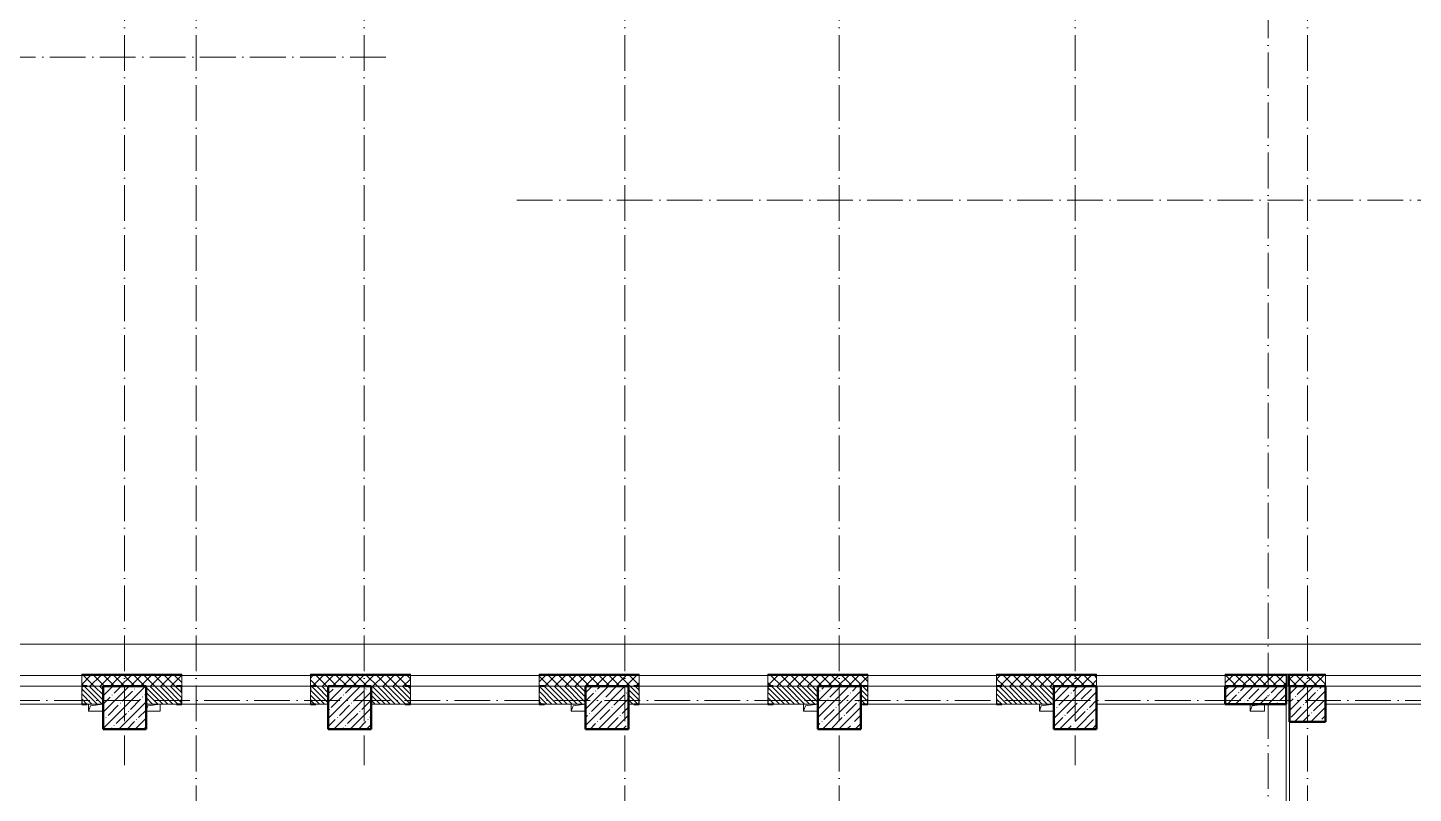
# Model space of a CAD drawing. Header units: millimetres. Extents: x -401725 to 250493, y 305116 to 802890.
# Drawn here: x 172280 to 191666, y 389825 to 400537 of the extents above; entities that cross this region are included whole.
import ezdxf

# ---------------------------------------------------------------- set-up
doc = ezdxf.new("R2010")
doc.units = ezdxf.units.MM
doc.linetypes.add('50_200_ШТРИХ_1Т_ш5_п1_п1_', pattern=[700, 500, -100, 0, -100])
for name, color, linetype, lineweight in [('A-FLOR-____-OTLN', 7, 'Continuous', 9), ('A-GENM-____-MCUT', 7, 'Continuous', 25), ('A-GENM-____-OTLN', 7, 'Continuous', 9), ('A-GENM-____-OTLN-1', 7, 'Continuous', 25), ('A-WALL-____-MCUT', 7, 'Continuous', 13), ('A-WALL-____-MCUT-1', 7, 'Continuous', 9), ('A-WALL-____-MCUT-2', 7, 'Continuous', 50), ('A-WALL-____-OTLN', 7, 'Continuous', 9), ('A-WALL-____-PATT-1', 7, 'Continuous', 9), ('A-WALL-FNSH-MCUT-1', 7, 'Continuous', 9), ('S-COLS-____-MCUT', 7, 'Continuous', 50), ('S-COLS-____-OTLN', 7, 'Continuous', 9), ('S-GRID-____-OTLN-1', 7, '50_200_ШТРИХ_1Т_ш5_п1_п1_', 9)]:
    doc.layers.add(name, color=color, linetype=linetype, lineweight=lineweight)
doc.layers.add('G-____-____-SYMB-1', color=9, linetype='Continuous', lineweight=9, true_color=0x808080)
pattern_1 = [(135, (144685.44, 323542.244), (-35.35534, -35.35534), [])]
pattern_2 = [(45, (144685.44, 323542.24), (-70.71068, 70.71068), []), (135, (144685.44, 323542.24), (-70.71068, -70.71068), [])]

# ---------------------------------------------------------------- blocks, each defined once
blk = doc.blocks.new('BSC_Колонна _Прямоугольная - 600х600-V52-АР1_План отверстий 3 этажа в осях 1-64_Ю-ЯЯ')
at = {"layer": 'S-COLS-____-OTLN'}
h = blk.add_hatch(dxfattribs=at)
h.set_pattern_fill('FP_60', color=256, style=0, pattern_type=2)
h.set_pattern_definition([(45, (-28950, -67481.04), (-114.04925, 114.04925), []), (45, (-28835.95, -67481.04), (-114.04925, 114.04925), [201.613, -40.323, 3.353, -36.97])])
h.paths.add_polyline_path([(-300, -300), (300, -300), (300, 300), (-300, 300), (-300, 237)], flags=0)
at = {"layer": 'S-COLS-____-MCUT'}
for p, q in [((300, 300), (-300, 300)), ((-300, 300), (-300, -300)), ((300, -300), (300, 300)), ((-300, -300), (300, -300))]:
    blk.add_line(p, q, dxfattribs=at)
blk = doc.blocks.new('BSC_Колонна _Прямоугольная - 600х600-V74-АР1_План отверстий 3 этажа в осях 1-64_Ю-ЯЯ')
at = {"layer": 'S-COLS-____-OTLN'}
h = blk.add_hatch(dxfattribs=at)
h.set_pattern_fill('FP_83', color=256, style=0, pattern_type=2)
h.set_pattern_definition([(45, (-35700, -67481.04), (-114.04925, 114.04925), []), (45, (-35585.95, -67481.04), (-114.04925, 114.04925), [201.613, -40.323, 3.353, -36.97])])
h.paths.add_polyline_path([(-300, -300), (300, -300), (300, 300), (-300, 300)], flags=0)
at = {"layer": 'S-COLS-____-MCUT'}
for p, q in [((300, 300), (-300, 300)), ((-300, 300), (-300, -300)), ((300, -300), (300, 300)), ((-300, -300), (300, -300))]:
    blk.add_line(p, q, dxfattribs=at)
blk = doc.blocks.new('BSC_Колонна _Прямоугольная - 600х600-V78-АР1_План отверстий 3 этажа в осях 1-64_Ю-ЯЯ')
at = {"layer": 'S-COLS-____-OTLN'}
h = blk.add_hatch(dxfattribs=at)
h.set_pattern_fill('FP_87', color=256, style=0, pattern_type=2)
h.set_pattern_definition([(45, (-38950, -67481.04), (-114.04925, 114.04925), []), (45, (-38835.95, -67481.04), (-114.04925, 114.04925), [201.613, -40.323, 3.353, -36.97])])
h.paths.add_polyline_path([(-300, -300), (300, -300), (300, 300), (-300, 300)], flags=0)
at = {"layer": 'S-COLS-____-MCUT'}
for p, q in [((300, 300), (-300, 300)), ((-300, 300), (-300, -300)), ((300, -300), (300, 300)), ((-300, -300), (300, -300))]:
    blk.add_line(p, q, dxfattribs=at)
blk = doc.blocks.new('BSC_Колонна _Прямоугольная - 600х600-V85-АР1_План отверстий 3 этажа в осях 1-64_Ю-ЯЯ')
at = {"layer": 'S-COLS-____-OTLN'}
h = blk.add_hatch(dxfattribs=at)
h.set_pattern_fill('FP_93', color=256, style=0, pattern_type=2)
h.set_pattern_definition([(45, (-42250, -67481.04), (-114.04925, 114.04925), []), (45, (-42135.95, -67481.04), (-114.04925, 114.04925), [201.613, -40.323, 3.353, -36.97])])
h.paths.add_polyline_path([(-300, -300), (300, -300), (300, 300), (-300, 300)], flags=0)
at = {"layer": 'S-COLS-____-MCUT'}
for p, q in [((300, 300), (-300, 300)), ((-300, 300), (-300, -300)), ((300, -300), (300, 300)), ((-300, -300), (300, -300))]:
    blk.add_line(p, q, dxfattribs=at)
blk = doc.blocks.new('BSC_Колонна _Прямоугольная - 600х600-V89-АР1_План отверстий 3 этажа в осях 1-64_Ю-ЯЯ')
at = {"layer": 'S-COLS-____-OTLN'}
h = blk.add_hatch(dxfattribs=at)
h.set_pattern_fill('FP_94', color=256, style=0, pattern_type=2)
h.set_pattern_definition([(45, (-32100, -67481.04), (-114.04925, 114.04925), []), (45, (-31985.95, -67481.04), (-114.04925, 114.04925), [201.613, -40.323, 3.353, -36.97])])
h.paths.add_polyline_path([(-300, -300), (300, -300), (300, 300), (-300, 300)], flags=0)
at = {"layer": 'S-COLS-____-MCUT'}
for p, q in [((300, 300), (-300, 300)), ((-300, 300), (-300, -300)), ((300, -300), (300, 300)), ((-300, -300), (300, -300))]:
    blk.add_line(p, q, dxfattribs=at)
blk = doc.blocks.new('BSC_Колонна _Прямоугольная - 500х500-V148-АР1_План отверстий 3 этажа в осях 1-64_Ю-ЯЯ')
at = {"layer": 'S-COLS-____-OTLN'}
h = blk.add_hatch(dxfattribs=at)
h.set_pattern_fill('FP_154', color=256, style=0, pattern_type=2)
h.set_pattern_definition([(45, (-45500, -67531.04), (-114.04925, 114.04925), []), (45, (-45385.95, -67531.04), (-114.04925, 114.04925), [201.613, -40.323, 3.353, -36.97])])
h.paths.add_polyline_path([(-250, -250), (250, -250), (250, 250), (-250, 250)], flags=0)
at = {"layer": 'S-COLS-____-MCUT'}
for p, q in [((250, 250), (-250, 250)), ((-250, 250), (-250, -250)), ((250, -250), (250, 250)), ((-250, -250), (250, -250))]:
    blk.add_line(p, q, dxfattribs=at)
blk = doc.blocks.new('Фахверк_СКБ_Уголок - 250_2700-27509033-АР1_План отверстий 3 этажа в осях 1-64_Ю-ЯЯ')
at = {"layer": 'A-GENM-____-MCUT'}
for p, q in [((125, 181), (50, 181)), ((50, 181), (50, 175)), ((50, 175), (119, 175)), ((119, 175), (119, 106)), ((119, 106), (125, 106)), ((125, 106), (125, 181)), ((119, -75), (50, -75)), ((50, -75), (50, -81)), ((50, -81), (125, -81)), ((125, -6), (119, -6)), ((119, -6), (119, -75)), ((125, -81), (125, -6))]:
    blk.add_line(p, q, dxfattribs=at)
blk = doc.blocks.new('Фахверк_СКБ_Уголок - 250_2700-27497298-АР1_План отверстий 3 этажа в осях 1-64_Ю-ЯЯ')
at = {"layer": 'A-GENM-____-MCUT'}
for p, q in [((200, 181), (125, 181)), ((125, 181), (125, 106)), ((125, 106), (131, 106)), ((131, 106), (131, 175)), ((131, 175), (200, 175)), ((200, 175), (200, 181)), ((131, -6), (125, -6)), ((125, -6), (125, -81)), ((125, -81), (200, -81)), ((131, -75), (131, -6)), ((200, -75), (131, -75)), ((200, -81), (200, -75))]:
    blk.add_line(p, q, dxfattribs=at)
blk = doc.blocks.new('Фахверк_СКБ_Уголок - 250_2700_1-27501432-АР1_План отверстий 3 этажа в осях 1-64_Ю-ЯЯ')
at = {"layer": 'A-GENM-____-MCUT'}
for p, q in [((200, 181), (125, 181)), ((125, 181), (125, 106)), ((125, 106), (131, 106)), ((131, 106), (131, 175)), ((131, 175), (200, 175)), ((200, 175), (200, 181)), ((131, -6), (125, -6)), ((125, -6), (125, -81)), ((125, -81), (200, -81)), ((131, -75), (131, -6)), ((200, -75), (131, -75)), ((200, -81), (200, -75))]:
    blk.add_line(p, q, dxfattribs=at)
blk = doc.blocks.new('AR_Отверстие прямоугольное _в плите_ - AR_Отверстие прямоугольное _в плите_-V183-АР1_План отверстий 3 этажа в осях 1-64_Ю-ЯЯ')
at = {"layer": 'A-GENM-____-OTLN'}
for p, q in [((-100, 50), (-100, -50)), ((-100, -50), (-75, 25)), ((-75, 25), (100, 50)), ((100, -50), (100, 50)), ((-100, -50), (100, -50))]:
    blk.add_line(p, q, dxfattribs=at)
blk = doc.blocks.new('AR_Отверстие прямоугольное _в плите_ - AR_Отверстие прямоугольное _в плите_-V175-АР1_План отверстий 3 этажа в осях 1-64_Ю-ЯЯ')
at = {"layer": 'A-GENM-____-OTLN'}
for p, q in [((-100, -50), (-75, 25)), ((-75, 25), (100, 50)), ((100, -50), (100, 50)), ((-100, -50), (100, -50))]:
    blk.add_line(p, q, dxfattribs=at)
blk = doc.blocks.new('AR_Отверстие прямоугольное _в плите_ - AR_Отверстие прямоугольное _в плите_-30510712-АР1_План отверстий 3 этажа в осях 1-64_Ю-ЯЯ')
at = {"layer": 'A-GENM-____-OTLN'}
for p, q in [((-100, 50), (-100, -50)), ((-100, -50), (-75, 25)), ((-75, 25), (100, 50)), ((-100, -50), (100, -50))]:
    blk.add_line(p, q, dxfattribs=at)
blk = doc.blocks.new('AR_Отверстие прямоугольное _в плите_ - AR_Отверстие прямоугольное _в плите_-V184-АР1_План отверстий 3 этажа в осях 1-64_Ю-ЯЯ')
at = {"layer": 'A-GENM-____-OTLN'}
for p, q in [((-100, 50), (-100, -50)), ((-100, -50), (-75, 25)), ((-75, 25), (100, 50)), ((-100, -50), (100, -50))]:
    blk.add_line(p, q, dxfattribs=at)
blk = doc.blocks.new('Стены 11 - Стены 4-31628984-АР1_План отверстий 3 этажа в осях 1-64_Ю-ЯЯ')
at = {"layer": 'A-WALL-____-MCUT'}
for p, q in [((-1829, 41030), (-1829, 41010)), ((-1659, 41030), (-1829, 41030)), ((-1829, 41010), (-1659, 41010)), ((-1659, 41010), (-1659, 41030))]:
    blk.add_line(p, q, dxfattribs=at)

msp = doc.modelspace()

# ---------------------------------------------------------------- hatches: boundary and pattern name
at = {"layer": 'A-WALL-____-PATT-1'}
h = msp.add_hatch(dxfattribs=at)
h.set_pattern_fill('FP_4', color=256, style=0, pattern_type=2)
h.set_pattern_definition(pattern_2)
h.paths.add_polyline_path([(189885.4376, 391323.2863), (189885.4376, 391473.2863), (189035.4376, 391473.2863), (189035.4376, 391323.2863), (189741.751, 391323.2863)], flags=0)
h.paths.add_polyline_path([(185910.4376, 391323.2863), (187235.4376, 391323.2863), (187235.4376, 391473.2863), (185835.4376, 391473.2863), (185835.4376, 391329.2863), (185910.4376, 391329.2863)], flags=0)
h.paths.add_polyline_path([(183960.4376, 391323.2863), (183960.4376, 391329.2863), (184035.4376, 391329.2863), (184035.4376, 391473.2863), (182635.4376, 391473.2863), (182635.4376, 391329.2863), (182710.4376, 391329.2863), (182710.4376, 391323.2863), (183935.4376, 391323.2863)], flags=0)
h.paths.add_polyline_path([(180760.4376, 391323.2863), (180760.4376, 391329.2863), (180835.4376, 391329.2863), (180835.4376, 391473.2863), (179435.4376, 391473.2863), (179435.4376, 391329.2863), (179510.4376, 391329.2863), (179510.4376, 391323.2863), (180685.4376, 391323.2863)], flags=0)
h.paths.add_polyline_path([(177085.4376, 391323.2863), (177560.4376, 391323.2863), (177560.4376, 391329.2863), (177635.4376, 391329.2863), (177635.4376, 391473.2863), (176235.4376, 391473.2863), (176235.4376, 391329.2863), (176310.4376, 391329.2863), (176310.4376, 391323.2863), (176485.7688, 391323.2863)], flags=0)
h.paths.add_polyline_path([(174360.4376, 391323.2863), (174360.4376, 391329.2863), (174435.4376, 391329.2863), (174435.4376, 391473.2863), (173035.4376, 391473.2863), (173035.4376, 391329.2863), (173110.4376, 391329.2863), (173110.4376, 391323.2863), (173935.4376, 391323.2863)], flags=0)
h.paths.add_polyline_path([(171160.4376, 391323.2863), (171160.4376, 391329.2863), (171235.4376, 391329.2863), (171235.4376, 391473.2863), (168535.4376, 391473.2863), (168535.4376, 391323.2863), (169415.9117, 391323.2863)], flags=0)
h = msp.add_hatch(dxfattribs=at)
h.set_pattern_fill('FP_4', color=256, style=0, pattern_type=2)
h.set_pattern_definition(pattern_2)
h.paths.add_polyline_path([(194735.4376, 391323.2863), (194735.4376, 391473.2863), (192235.4376, 391473.2863), (192235.4376, 391323.2863), (194560.5091, 391323.2863)], flags=0)
h.paths.add_polyline_path([(190435.4376, 391323.2863), (190435.4376, 391473.2863), (189935.4376, 391473.2863), (189935.4376, 391323.2863)], flags=0)
h = msp.add_hatch(dxfattribs=at)
h.set_pattern_fill('FP_9', color=256, style=0, pattern_type=2)
h.set_pattern_definition(pattern_1)
h.paths.add_polyline_path([(173110.4376, 391073.2863), (173335.4376, 391073.2863), (173335.4376, 391323.2863), (173041.4376, 391323.2863), (173041.4376, 391254.2863), (173035.4376, 391254.2863), (173035.4376, 391142.2863), (173041.4376, 391142.2863), (173041.4376, 391073.2863)], flags=0)
h.paths.add_polyline_path([(171160.4376, 391073.2863), (171229.4376, 391073.8419), (171229.4376, 391142.2863), (171235.4376, 391142.2863), (171235.4376, 391254.2863), (171229.4376, 391254.2863), (171229.4376, 391323.2863), (168385.4376, 391323.2863), (168385.4376, 391073.2863), (169415.9117, 391073.2863)], flags=0)
h = msp.add_hatch(dxfattribs=at)
h.set_pattern_fill('FP_9', color=256, style=0, pattern_type=2)
h.set_pattern_definition(pattern_1)
h.paths.add_polyline_path([(176485.4376, 391073.2863), (176485.4376, 391323.2863), (176241.4376, 391323.2863), (176241.4376, 391254.2863), (176235.4376, 391254.2863), (176235.4376, 391142.2863), (176241.4376, 391142.2863), (176241.4376, 391073.2863), (176310.4376, 391073.2863)], flags=0)
h.paths.add_polyline_path([(174360.4376, 391073.2863), (174429.4376, 391073.2863), (174429.4376, 391142.2863), (174435.4376, 391142.2863), (174435.4376, 391254.2863), (174429.4376, 391254.2863), (174429.4376, 391323.2863), (173935.4376, 391323.2863), (173935.4376, 391073.2863)], flags=0)
h = msp.add_hatch(dxfattribs=at)
h.set_pattern_fill('FP_9', color=256, style=0, pattern_type=2)
h.set_pattern_definition(pattern_1)
h.paths.add_polyline_path([(180085.4376, 391073.2863), (180085.4376, 391323.2863), (179441.4376, 391323.2863), (179441.4376, 391254.2863), (179435.4376, 391254.2863), (179435.4376, 391142.2863), (179441.4376, 391142.2863), (179441.4376, 391073.2863), (180020.6974, 391073.2863)], flags=0)
h.paths.add_polyline_path([(177560.4376, 391073.2863), (177629.4376, 391073.2863), (177629.4376, 391142.2863), (177635.4376, 391142.2863), (177635.4376, 391254.2863), (177629.4376, 391254.2863), (177629.4376, 391323.2863), (177085.4376, 391323.2863), (177085.4376, 391073.2863)], flags=0)
h = msp.add_hatch(dxfattribs=at)
h.set_pattern_fill('FP_9', color=256, style=0, pattern_type=2)
h.set_pattern_definition(pattern_1)
h.paths.add_polyline_path([(183335.4376, 391073.2863), (183335.4376, 391323.2863), (182641.4376, 391323.2863), (182641.4376, 391254.2863), (182635.4376, 391254.2863), (182635.4376, 391142.2863), (182641.4376, 391142.2863), (182641.4376, 391073.2863), (182710.4376, 391073.2863)], flags=0)
h.paths.add_polyline_path([(180685.4376, 391073.2863), (180829.4376, 391073.2863), (180829.4376, 391142.2863), (180835.4376, 391142.2863), (180835.4376, 391254.2863), (180829.4376, 391254.2863), (180829.4376, 391323.2863), (180685.4376, 391323.2863), (180685.4376, 391142.2863)], flags=0)
h = msp.add_hatch(dxfattribs=at)
h.set_pattern_fill('FP_9', color=256, style=0, pattern_type=2)
h.set_pattern_definition(pattern_1)
h.paths.add_polyline_path([(185910.4376, 391073.2863), (186635.4376, 391073.2863), (186635.4376, 391323.2863), (185841.4376, 391323.2863), (185841.4376, 391254.2863), (185835.4376, 391254.2863), (185835.4376, 391142.2863), (185841.4376, 391142.2863), (185841.4376, 391073.2863)], flags=0)
h.paths.add_polyline_path([(183960.4376, 391073.2863), (184029.4376, 391073.2863), (184029.4376, 391142.2863), (184035.4376, 391142.2863), (184035.4376, 391254.2863), (184029.4376, 391254.2863), (184029.4376, 391323.2863), (183935.4376, 391323.2863), (183935.4376, 391073.2863)], flags=0)
h = msp.add_hatch(dxfattribs=at)
h.set_pattern_fill('FP_12', color=256, style=0, pattern_type=2)
h.set_pattern_definition([(45, (144685.44, 323542.24), (-114.04925, 114.04925), []), (45, (144799.49, 323542.24), (-114.04925, 114.04925), [201.612, -40.322, 3.353, -36.97])])
h.paths.add_polyline_path([(189885.4376, 391073.2863), (189885.4376, 391323.2863), (189035.4376, 391323.2863), (189035.4376, 391073.2863), (189741.751, 391073.2863)], flags=0)

# ---------------------------------------------------------------- linework, layer by layer
at = {"layer": 'A-FLOR-____-OTLN'}
for p, q in [((189885.4376, 386723.2863), (189885.4376, 391073.2863)), ((189935.4376, 390823.2863), (189935.4376, 386723.2863))]:
    msp.add_line(p, q, dxfattribs=at)
at = {"layer": 'A-WALL-____-MCUT'}
for p, q in [((173035.4376, 391254.2863), (173035.4376, 391142.2863)), ((173335.4376, 391323.2863), (173110.4376, 391323.2863)), ((174360.4376, 391323.2863), (173935.4376, 391323.2863)), ((174435.4376, 391142.2863), (174435.4376, 391254.2863)), ((176235.4376, 391254.2863), (176235.4376, 391142.2863)), ((176485.4376, 391323.2863), (176310.4376, 391323.2863)), ((177560.4376, 391323.2863), (177085.4376, 391323.2863)), ((177635.4376, 391142.2863), (177635.4376, 391254.2863)), ((179435.4376, 391254.2863), (179435.4376, 391142.2863)), ((180085.4376, 391323.2863), (179510.4376, 391323.2863)), ((180760.4376, 391323.2863), (180685.4376, 391323.2863)), ((180835.4376, 391142.2863), (180835.4376, 391254.2863)), ((182635.4376, 391254.2863), (182635.4376, 391142.2863)), ((183335.4376, 391323.2863), (182710.4376, 391323.2863)), ((183960.4376, 391323.2863), (183935.4376, 391323.2863)), ((184035.4376, 391142.2863), (184035.4376, 391254.2863)), ((185835.4376, 391254.2863), (185835.4376, 391142.2863)), ((186635.4376, 391323.2863), (185910.4376, 391323.2863)), ((173110.4376, 391073.2863), (173335.4376, 391073.2863)), ((173935.4376, 391073.2863), (174360.4376, 391073.2863)), ((176310.4376, 391073.2863), (176485.4376, 391073.2863)), ((177085.4376, 391073.2863), (177560.4376, 391073.2863)), ((179510.4376, 391073.2863), (180085.4376, 391073.2863)), ((180685.4376, 391073.2863), (180760.4376, 391073.2863)), ((182710.4376, 391073.2863), (183335.4376, 391073.2863)), ((183935.4376, 391073.2863), (183960.4376, 391073.2863)), ((185910.4376, 391073.2863), (186635.4376, 391073.2863))]:
    msp.add_line(p, q, dxfattribs=at)
at = {"layer": 'A-WALL-____-MCUT-1'}
for p, q in [((174435.4376, 391485.2863), (173035.4376, 391485.2863)), ((174435.4376, 391479.2863), (173035.4376, 391479.2863)), ((173035.4376, 391473.2863), (173035.4376, 391473.2863)), ((173035.4376, 391473.2863), (173035.4376, 391329.2863)), ((174435.4376, 391473.2863), (173035.4376, 391473.2863)), ((174435.4376, 391329.2863), (174435.4376, 391473.2863)), ((177635.4376, 391485.2863), (176235.4376, 391485.2863)), ((177635.4376, 391479.2863), (176235.4376, 391479.2863)), ((176235.4376, 391473.2863), (177635.4376, 391473.2863)), ((176235.4376, 391473.2863), (176235.4376, 391329.2863)), ((177635.4376, 391329.2863), (177635.4376, 391473.2863)), ((180835.4376, 391485.2863), (179435.4376, 391485.2863)), ((180835.4376, 391479.2863), (179435.4376, 391479.2863)), ((179435.4376, 391473.2863), (180835.4376, 391473.2863)), ((179435.4376, 391473.2863), (179435.4376, 391329.2863)), ((180835.4376, 391329.2863), (180835.4376, 391473.2863)), ((184035.4376, 391485.2863), (182635.4376, 391485.2863)), ((184035.4376, 391479.2863), (182635.4376, 391479.2863)), ((182635.4376, 391473.2863), (182635.4376, 391329.2863)), ((184035.4376, 391473.2863), (182635.4376, 391473.2863)), ((184035.4376, 391329.2863), (184035.4376, 391473.2863)), ((187235.4376, 391485.2863), (185835.4376, 391485.2863)), ((187235.4376, 391479.2863), (185835.4376, 391479.2863)), ((185835.4376, 391473.2863), (187235.4376, 391473.2863)), ((185835.4376, 391473.2863), (185835.4376, 391329.2863)), ((187235.4376, 391323.2863), (187235.4376, 391473.2863)), ((189900.4376, 391485.2863), (189035.4376, 391485.2863)), ((189900.4376, 391479.2863), (189035.4376, 391479.2863)), ((189035.4376, 391473.2863), (189035.4376, 391473.2863)), ((189035.4376, 391473.2863), (189035.4376, 391323.2863)), ((189885.4376, 391473.2863), (189035.4376, 391473.2863)), ((189885.4376, 391323.2863), (189885.4376, 391473.2863)), ((190435.4376, 391485.2863), (189920.4376, 391485.2863)), ((190435.4376, 391479.2863), (189920.4376, 391479.2863)), ((190435.4376, 391473.2863), (189935.4376, 391473.2863)), ((189935.4376, 391473.2863), (189935.4376, 391323.2863)), ((190435.4376, 391323.2863), (190435.4376, 391473.2863)), ((180685.4376, 391323.2863), (180685.4376, 391323.2863))]:
    msp.add_line(p, q, dxfattribs=at)
at = {"layer": 'A-WALL-____-MCUT-2'}
for p, q in [((189885.4376, 391323.2863), (189035.4376, 391323.2863)), ((189035.4376, 391323.2863), (189035.4376, 391073.2863)), ((189885.4376, 391073.2863), (189885.4376, 391323.2863)), ((189035.4376, 391073.2863), (189885.4376, 391073.2863))]:
    msp.add_line(p, q, dxfattribs=at)
at = {"layer": 'A-WALL-____-OTLN'}
for p, q in [((173035.4376, 391473.2863), (171235.4376, 391473.2863)), ((174435.4376, 391473.2863), (176235.4376, 391473.2863)), ((177635.4376, 391473.2863), (179435.4376, 391473.2863)), ((182635.4376, 391473.2863), (180835.4376, 391473.2863)), ((184035.4376, 391473.2863), (185835.4376, 391473.2863)), ((187235.4376, 391473.2863), (189035.4376, 391473.2863)), ((190435.4376, 391473.2863), (192235.4376, 391473.2863)), ((173035.4376, 391323.2863), (171235.4376, 391323.2863)), ((176235.4376, 391323.2863), (174435.4376, 391323.2863)), ((179435.4376, 391323.2863), (177635.4376, 391323.2863)), ((182635.4376, 391323.2863), (180835.4376, 391323.2863)), ((185835.4376, 391323.2863), (184035.4376, 391323.2863)), ((189035.4376, 391323.2863), (187235.4376, 391323.2863)), ((189900.4376, 391323.2863), (189885.4376, 391323.2863)), ((189935.4376, 391323.2863), (189920.4376, 391323.2863)), ((192235.4376, 391323.2863), (190435.4376, 391323.2863)), ((173035.4376, 391073.2863), (171235.4376, 391073.2863)), ((176235.4376, 391073.2863), (174435.4376, 391073.2863)), ((179435.4376, 391073.2863), (177635.4376, 391073.2863)), ((182635.4376, 391073.2863), (180835.4376, 391073.2863)), ((185835.4376, 391073.2863), (184035.4376, 391073.2863)), ((189035.4376, 391073.2863), (187235.4376, 391073.2863)), ((192235.4376, 391073.2863), (190435.4376, 391073.2863))]:
    msp.add_line(p, q, dxfattribs=at)
at = {"layer": 'A-WALL-FNSH-MCUT-1'}
for p, q in [((174435.4376, 391493.2863), (173035.4376, 391493.2863)), ((173035.4376, 391493.2863), (173035.4376, 391473.2863)), ((174435.4376, 391473.2863), (174435.4376, 391493.2863)), ((177635.4376, 391493.2863), (176235.4376, 391493.2863)), ((176235.4376, 391493.2863), (176235.4376, 391473.2863)), ((177635.4376, 391473.2863), (177635.4376, 391493.2863)), ((180835.4376, 391493.2863), (179435.4376, 391493.2863)), ((179435.4376, 391493.2863), (179435.4376, 391473.2863)), ((180835.4376, 391473.2863), (180835.4376, 391493.2863)), ((184035.4376, 391493.2863), (182635.4376, 391493.2863)), ((182635.4376, 391493.2863), (182635.4376, 391473.2863)), ((184035.4376, 391473.2863), (184035.4376, 391493.2863)), ((187235.4376, 391493.2863), (185835.4376, 391493.2863)), ((185835.4376, 391493.2863), (185835.4376, 391473.2863)), ((187235.4376, 391473.2863), (187235.4376, 391493.2863)), ((189900.4376, 391493.2863), (189035.4376, 391493.2863)), ((189035.4376, 391493.2863), (189035.4376, 391473.2863)), ((189885.4376, 391473.2863), (189900.4376, 391473.2863)), ((189900.4376, 391473.2863), (189900.4376, 391493.2863)), ((190435.4376, 391493.2863), (189920.4376, 391493.2863)), ((189920.4376, 391493.2863), (189920.4376, 391473.2863)), ((189920.4376, 391473.2863), (189935.4376, 391473.2863)), ((190435.4376, 391473.2863), (190435.4376, 391493.2863))]:
    msp.add_line(p, q, dxfattribs=at)
at = {"layer": 'G-____-____-SYMB-1'}
msp.add_line((139874.9012, 391913.2863), (249355.6286, 391913.2863), dxfattribs=at)
at = {"layer": 'S-GRID-____-OTLN-1'}
for p, q in [((173635.4376, 414435.0957), (173635.4376, 390217.728)), ((174635.4376, 414435.0957), (174635.4376, 376433.8321)), ((176985.4376, 414435.0957), (176985.4376, 390217.728)), ((180635.4376, 414435.0957), (180635.4376, 376433.8321)), ((183635.4376, 414435.0957), (183635.4376, 376433.8321)), ((186935.4376, 414435.0957), (186935.4376, 390217.728)), ((190185.4376, 414435.0957), (190185.4376, 376433.8321)), ((189635.4376, 414191.4234), (189635.4376, 376572.5586)), ((177290.4376, 400123.2863), (140016.6674, 400123.2863)), ((179122.8836, 398123.2863), (248759.8442, 398123.2863)), ((248759.8442, 391123.2863), (140016.6674, 391123.2863))]:
    msp.add_line(p, q, dxfattribs=at)

# ---------------------------------------------------------------- block references
at = {"layer": 'A-GENM-____-OTLN'}
for name, p in [('AR_Отверстие прямоугольное _в плите_ - AR_Отверстие прямоугольное _в плите_-V183-АР1_План отверстий 3 этажа в осях 1-64_Ю-ЯЯ', (173232.9505, 391023.2863)), ('AR_Отверстие прямоугольное _в плите_ - AR_Отверстие прямоугольное _в плите_-V175-АР1_План отверстий 3 этажа в осях 1-64_Ю-ЯЯ', (174035.4376, 391023.2863)), ('AR_Отверстие прямоугольное _в плите_ - AR_Отверстие прямоугольное _в плите_-30510712-АР1_План отверстий 3 этажа в осях 1-64_Ю-ЯЯ', (179985.4376, 391023.2863)), ('AR_Отверстие прямоугольное _в плите_ - AR_Отверстие прямоугольное _в плите_-V184-АР1_План отверстий 3 этажа в осях 1-64_Ю-ЯЯ', (183235.4376, 391023.2863)), ('AR_Отверстие прямоугольное _в плите_ - AR_Отверстие прямоугольное _в плите_-30510712-АР1_План отверстий 3 этажа в осях 1-64_Ю-ЯЯ', (186535.4376, 391023.2863)), ('AR_Отверстие прямоугольное _в плите_ - AR_Отверстие прямоугольное _в плите_-V183-АР1_План отверстий 3 этажа в осях 1-64_Ю-ЯЯ', (189485.4376, 391023.2863))]:
    msp.add_blockref(name, p, dxfattribs=at)
at = {"layer": 'A-GENM-____-OTLN-1', "rotation": 180}
for name, p in [('Фахверк_СКБ_Уголок - 250_2700-27509033-АР1_План отверстий 3 этажа в осях 1-64_Ю-ЯЯ', (173160.4376, 391248.2863)), ('Фахверк_СКБ_Уголок - 250_2700-27497298-АР1_План отверстий 3 этажа в осях 1-64_Ю-ЯЯ', (174560.4376, 391248.2863)), ('Фахверк_СКБ_Уголок - 250_2700-27509033-АР1_План отверстий 3 этажа в осях 1-64_Ю-ЯЯ', (176360.4376, 391248.2863)), ('Фахверк_СКБ_Уголок - 250_2700-27497298-АР1_План отверстий 3 этажа в осях 1-64_Ю-ЯЯ', (177760.4376, 391248.2863)), ('Фахверк_СКБ_Уголок - 250_2700-27509033-АР1_План отверстий 3 этажа в осях 1-64_Ю-ЯЯ', (179560.4376, 391248.2863)), ('Фахверк_СКБ_Уголок - 250_2700_1-27501432-АР1_План отверстий 3 этажа в осях 1-64_Ю-ЯЯ', (180960.4376, 391248.2863)), ('Фахверк_СКБ_Уголок - 250_2700-27509033-АР1_План отверстий 3 этажа в осях 1-64_Ю-ЯЯ', (182760.4376, 391248.2863)), ('Фахверк_СКБ_Уголок - 250_2700_1-27501432-АР1_План отверстий 3 этажа в осях 1-64_Ю-ЯЯ', (184160.4376, 391248.2863)), ('Фахверк_СКБ_Уголок - 250_2700-27509033-АР1_План отверстий 3 этажа в осях 1-64_Ю-ЯЯ', (185960.4376, 391248.2863))]:
    msp.add_blockref(name, p, dxfattribs=at)
at = {"layer": 'A-WALL-____-OTLN', "rotation": 89.9999999999999}
msp.add_blockref('Стены 11 - Стены 4-31628984-АР1_План отверстий 3 этажа в осях 1-64_Ю-ЯЯ', (230930.6796, 393151.7981), dxfattribs=at)
at = {"layer": 'S-COLS-____-OTLN'}
for name, p in [('BSC_Колонна _Прямоугольная - 600х600-V52-АР1_План отверстий 3 этажа в осях 1-64_Ю-ЯЯ', (173635.4376, 391023.2863)), ('BSC_Колонна _Прямоугольная - 600х600-V89-АР1_План отверстий 3 этажа в осях 1-64_Ю-ЯЯ', (176785.4376, 391023.2863)), ('BSC_Колонна _Прямоугольная - 600х600-V74-АР1_План отверстий 3 этажа в осях 1-64_Ю-ЯЯ', (180385.4376, 391023.2863)), ('BSC_Колонна _Прямоугольная - 600х600-V78-АР1_План отверстий 3 этажа в осях 1-64_Ю-ЯЯ', (183635.4376, 391023.2863)), ('BSC_Колонна _Прямоугольная - 600х600-V85-АР1_План отверстий 3 этажа в осях 1-64_Ю-ЯЯ', (186935.4376, 391023.2863)), ('BSC_Колонна _Прямоугольная - 500х500-V148-АР1_План отверстий 3 этажа в осях 1-64_Ю-ЯЯ', (190185.4376, 391073.2863))]:
    msp.add_blockref(name, p, dxfattribs=at)

doc.saveas('drawing.dxf')
